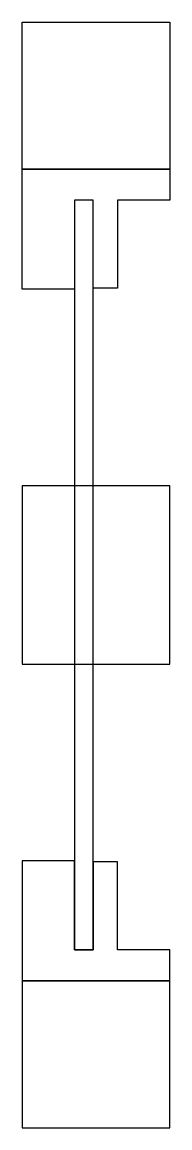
# Model space of a CAD drawing. Header units: millimetres. Extents: x -3.3 to 4.6, y -29.5 to 29.5.
import ezdxf

# ---------------------------------------------------------------- set-up
doc = ezdxf.new("R2010")
doc.units = ezdxf.units.MM

msp = doc.modelspace()

# ---------------------------------------------------------------- linework, layer by layer
for points in [[(4.6, 21.65), (-3.3, 21.65), (-3.3, 29.5), (4.6, 29.5)], [(0.5, 20), (-0.5, 20), (-0.5, 15.25), (-3.3, 15.25), (-3.3, 21.65), (-0.5, 21.65), (4.6, 21.65), (4.6, 20), (1.8, 20), (1.8, 15.3), (0.5, 15.3)], [(-0.5, -20), (0.5, -20), (0.5, 20), (-0.5, 20)], [(4.6, 0), (4.6, 4.75), (-3.3, 4.75), (-3.3, 0), (-3.3, -4.75), (4.6, -4.75)], [(0.5, -20), (-0.5, -20), (-0.5, -15.25), (-3.3, -15.25), (-3.3, -21.65), (-0.5, -21.65), (4.6, -21.65), (4.6, -20), (1.8, -20), (1.8, -15.3), (0.5, -15.3)], [(4.6, -21.65), (-3.3, -21.65), (-3.3, -29.5), (4.6, -29.5)]]:
    msp.add_lwpolyline(points, close=True)

doc.saveas('drawing.dxf')
